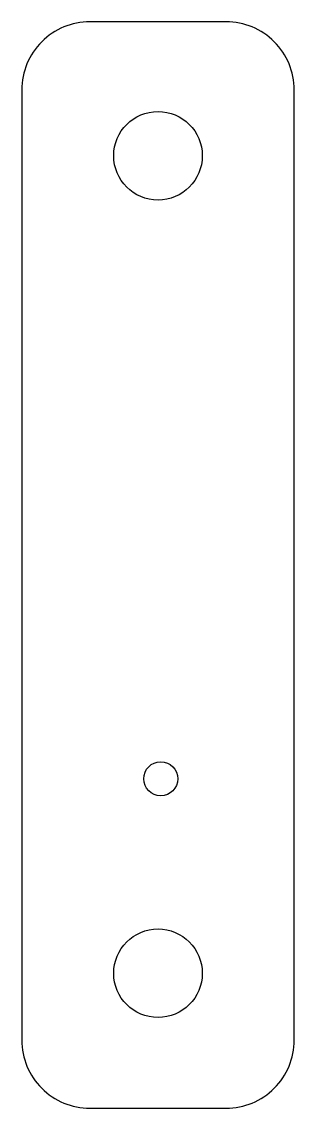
# Model space of a CAD drawing. Header units: millimetres. Extents: x 1.9 to 9.9, y 17.3 to 49.2.
import ezdxf

# ---------------------------------------------------------------- set-up
doc = ezdxf.new("R2010")
doc.units = ezdxf.units.MM
doc.layers.get('0').update_dxf_attribs({"linetype": 'CONTINUOUS'})

msp = doc.modelspace()

# ---------------------------------------------------------------- linework, layer by layer
msp.add_lwpolyline([(9.92, 19.327), (9.92, 47.224, 0.414214), (7.92, 49.224), (3.92, 49.224, 0.414214), (1.92, 47.224), (1.92, 19.327, 0.414214), (3.92, 17.327), (7.92, 17.327, 0.414214)], format="xyb", close=True)
for centre, radius in [((5.92, 45.29), 1.3), ((6, 27), 0.5), ((5.92, 21.29), 1.3)]:
    msp.add_circle(centre, radius)

doc.saveas('drawing.dxf')
